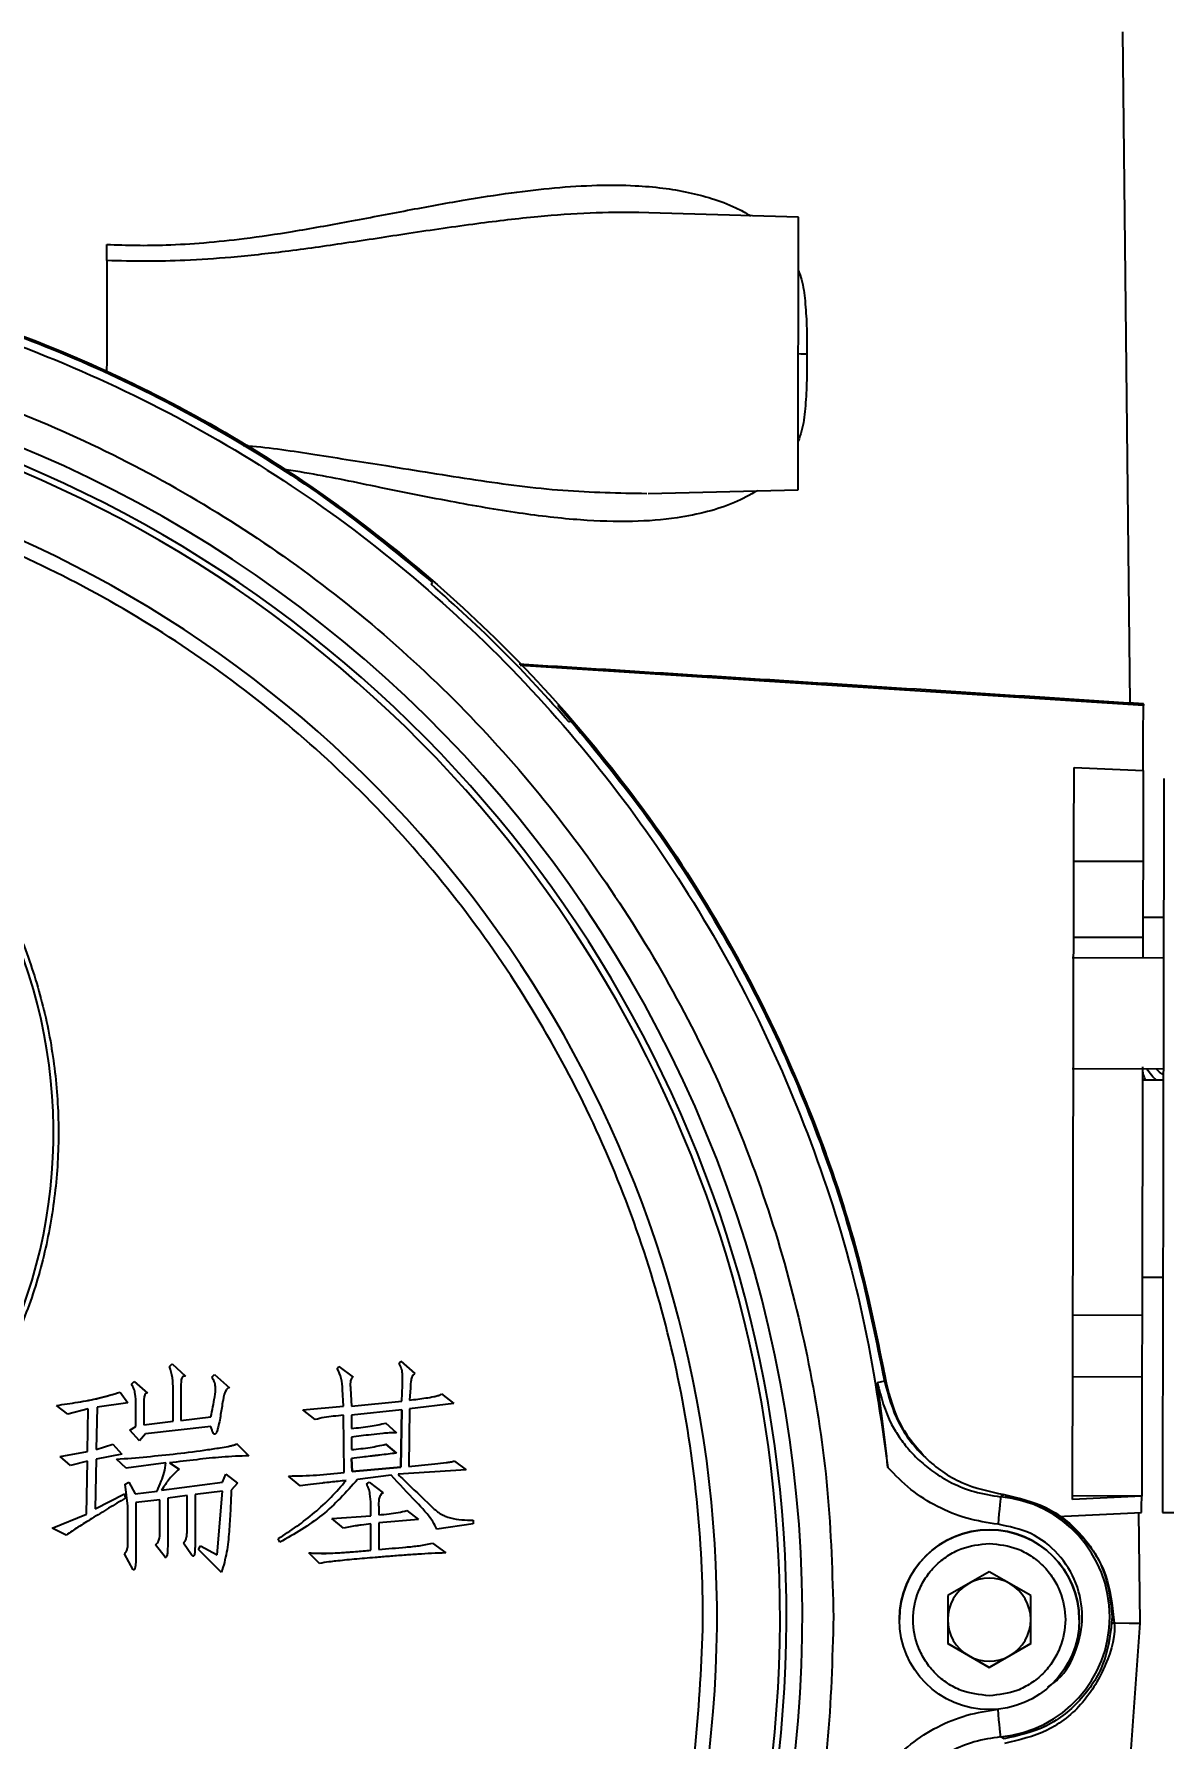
# Model space of a CAD drawing. Header units: millimetres. Extents: x 2251 to 4395, y 932 to 2449.
# Drawn here: x 2912.6 to 2994.2, y 2201.6 to 2324.8 of the extents above; entities that cross this region are included whole.
import ezdxf

# ---------------------------------------------------------------- set-up
doc = ezdxf.new("R2010")
doc.units = ezdxf.units.MM
doc.layers.add('AM_5', color=3, linetype='Continuous', lineweight=25)
doc.styles.add('SLDTEXTSTYLE1', font='txt.shx', dxfattribs={"width": 0.7, "bigfont": 'gbcbig.shx'})
doc.dimstyles.new('SLDDIMSTYLE12$0', dxfattribs={"dimtxt": 12, "dimasz": 10, "dimexe": 0, "dimexo": 0.0625, "dimgap": 0.875, "dimtad": 1, "dimdec": 1, "dimlfac": 1.8, "dimrnd": 1e-09, "dimzin": 12, "dimdsep": 46, "dimtxsty": 'SLDTEXTSTYLE1', "dimcen": 0.09, "dimdle": 8.16, "dimclrd": 3, "dimclre": 3, "dimadec": 0, "dimazin": 3, "dimtfac": 1, "dimtdec": 1, "dimtofl": 0, "dimtmove": 0, "dimatfit": 3, "dimfxl": 0, "dimfrac": 2, "dimtolj": 1, "dimlwd": 5, "dimlwe": 5, "dimarcsym": 0})

# ---------------------------------------------------------------- blocks, each defined once
blk = doc.blocks.new('*D70')
at = {"layer": 'AM_5', "color": 3, "lineweight": 5, "transparency": 16777216}
blk.add_line((2932.89, 2408.77), (3112.72, 2408.77), dxfattribs=at)
at = {"layer": 'AM_5', "color": 3, "linetype": 'Continuous', "lineweight": 5, "transparency": 16777216}
for p, q in [((3112.72, 2398.77), (3112.72, 2120.03)), ((2979.9, 2110.03), (3112.72, 2110.03))]:
    blk.add_line(p, q, dxfattribs=at)
at = {"layer": 'AM_5', "color": 3, "transparency": 16777216}
for points in [[(3111.06, 2398.77), (3114.39, 2398.77), (3112.72, 2408.77)], [(3111.06, 2120.03), (3114.39, 2120.03), (3112.72, 2110.03)]]:
    blk.add_solid(points, dxfattribs=at)
at = {"layer": 'Defpoints', "color": 0, "transparency": 16777216}
for p in [(2932.83, 2408.77), (2979.83, 2110.03), (3112.72, 2110.03)]:
    blk.add_point(p, dxfattribs=at)
at = {"layer": 'AM_5', "color": 0, "transparency": 16777216, "insert": (3105.85, 2259.4), "char_height": 12, "attachment_point": 5, "rotation": 90, "style": 'SLDTEXTSTYLE1'}
blk.add_mtext('\\A1;300', dxfattribs=at)

msp = doc.modelspace()

# ---------------------------------------------------------------- linework, layer by layer
at = {"color": 7, "linetype": 'Continuous', "lineweight": 25}
for p, q in [((2991.791, 2276.485), (2991.259, 2325.004)), ((2967.831, 2311.603), (2956.169, 2311.934)), ((2956.946, 2291.643), (2967.788, 2291.903)), ((2941.257, 2285.091), (2941.368, 2285.202)), ((2992.755, 2276.311), (2947.706, 2279.21)), ((2950.426, 2276.327), (2951.356, 2275.2)), ((2951.363, 2275.207), (2951.252, 2275.096)), ((2987.746, 2271.837), (2992.745, 2271.611)), ((2992.745, 2271.611), (2992.731, 2265.035)), ((2992.731, 2265.035), (2987.731, 2265.046)), ((2994.222, 2260.997), (2992.722, 2261)), ((2992.719, 2259.541), (2987.719, 2259.552)), ((2992.719, 2259.541), (2992.716, 2258.064)), ((2994.216, 2258.061), (2987.616, 2258.075)), ((2987.599, 2250.075), (2994.199, 2250.061)), ((2994.197, 2249.237), (2992.697, 2249.24)), ((2992.667, 2235), (2994.167, 2234.997)), ((2987.661, 2232.265), (2992.661, 2232.254)), ((2938.943, 2228.791), (2939.071, 2228.919)), ((2938.943, 2228.791), (2939.071, 2228.919)), ((2939.071, 2228.919), (2940.092, 2228.026)), ((2939.071, 2228.919), (2939.071, 2228.919)), ((2939.071, 2228.919), (2940.092, 2228.026)), ((2922.349, 2228.536), (2922.54, 2228.728)), ((2922.349, 2228.536), (2922.54, 2228.728)), ((2922.349, 2228.536), (2922.349, 2228.536)), ((2922.54, 2228.728), (2923.498, 2227.834)), ((2922.54, 2228.728), (2922.54, 2228.728)), ((2922.54, 2228.728), (2923.498, 2227.834)), ((2923.498, 2227.834), (2923.498, 2227.834)), ((2925.412, 2227.77), (2925.604, 2227.962)), ((2925.412, 2227.77), (2925.604, 2227.962)), ((2925.412, 2227.77), (2925.412, 2227.77)), ((2925.604, 2227.962), (2926.689, 2227.004)), ((2925.604, 2227.962), (2925.604, 2227.962)), ((2925.604, 2227.962), (2926.689, 2227.004)), ((2934.475, 2228.408), (2934.603, 2228.536)), ((2934.475, 2228.408), (2934.603, 2228.536)), ((2934.475, 2228.408), (2934.475, 2228.408)), ((2934.603, 2228.536), (2935.624, 2227.77)), ((2934.603, 2228.536), (2934.603, 2228.536)), ((2934.603, 2228.536), (2935.624, 2227.77)), ((2935.624, 2227.77), (2935.624, 2227.77)), ((2938.943, 2228.791), (2938.943, 2228.791)), ((2940.092, 2228.026), (2940.092, 2228.026)), ((2992.651, 2227.779), (2987.651, 2227.79)), ((2992.651, 2227.779), (2992.633, 2219.177)), ((2918.775, 2226.685), (2919.349, 2225.919)), ((2918.775, 2226.685), (2918.775, 2226.685)), ((2918.775, 2226.685), (2919.349, 2225.919)), ((2919.604, 2227.26), (2919.796, 2227.451)), ((2919.604, 2227.26), (2919.796, 2227.451)), ((2919.604, 2227.26), (2919.604, 2227.26)), ((2919.796, 2227.451), (2920.753, 2226.621)), ((2919.796, 2227.451), (2919.796, 2227.451)), ((2919.796, 2227.451), (2920.753, 2226.621)), ((2920.753, 2226.621), (2920.753, 2226.621)), ((2922.604, 2224.579), (2922.604, 2226.877)), ((2923.178, 2226.813), (2923.178, 2224.643)), ((2926.689, 2227.004), (2926.689, 2227.004)), ((2934.922, 2225.664), (2934.858, 2226.877)), ((2935.433, 2226.941), (2935.497, 2225.664)), ((2935.433, 2226.941), (2935.433, 2226.941)), ((2935.433, 2226.941), (2935.497, 2225.664)), ((2939.135, 2226.047), (2939.198, 2227.196)), ((2939.135, 2226.047), (2939.198, 2227.196)), ((2939.198, 2227.196), (2939.198, 2227.196)), ((2939.773, 2227.004), (2939.709, 2226.111)), ((2942.007, 2226.558), (2942.9, 2225.855)), ((2942.007, 2226.558), (2942.007, 2226.558)), ((2942.007, 2226.558), (2942.9, 2225.855)), ((2974.034, 2227.481), (2973.517, 2227.362)), ((2974.158, 2227.368), (2974.158, 2227.368)), ((2915.009, 2225.09), (2914.179, 2225.728)), ((2914.179, 2225.728), (2914.179, 2225.728)), ((2916.477, 2225.473), (2915.009, 2225.09)), ((2916.413, 2222.409), (2916.477, 2225.473)), ((2916.413, 2222.409), (2916.477, 2225.473)), ((2917.115, 2225.6), (2917.051, 2222.537)), ((2919.349, 2225.919), (2917.115, 2225.6)), ((2919.349, 2225.919), (2919.349, 2225.919)), ((2919.923, 2224.196), (2919.923, 2225.792)), ((2920.498, 2225.473), (2920.498, 2224.324)), ((2931.986, 2225.409), (2934.922, 2225.664)), ((2932.88, 2224.707), (2931.986, 2225.409)), ((2931.986, 2225.409), (2931.986, 2225.409)), ((2935.497, 2225.664), (2939.135, 2226.047)), ((2935.497, 2225.664), (2939.135, 2226.047)), ((2935.497, 2225.664), (2935.497, 2225.664)), ((2939.135, 2225.409), (2935.497, 2225.026)), ((2939.071, 2221.26), (2939.135, 2225.409)), ((2939.135, 2225.409), (2939.071, 2221.26)), ((2939.135, 2226.047), (2939.135, 2226.047)), ((2939.709, 2225.473), (2939.645, 2221.324)), ((2942.9, 2225.855), (2939.709, 2225.473)), ((2942.9, 2225.855), (2942.9, 2225.855)), ((2919.477, 2223.941), (2919.923, 2224.196)), ((2919.477, 2223.941), (2919.923, 2224.196)), ((2920.179, 2223.175), (2919.477, 2223.941)), ((2919.477, 2223.941), (2919.477, 2223.941)), ((2919.923, 2224.196), (2919.923, 2224.196)), ((2920.498, 2224.324), (2922.604, 2224.579)), ((2920.498, 2224.324), (2922.604, 2224.579)), ((2920.498, 2224.324), (2920.498, 2224.324)), ((2925.348, 2224.196), (2920.625, 2223.685)), ((2922.604, 2224.579), (2922.604, 2224.579)), ((2923.178, 2224.643), (2925.348, 2224.898)), ((2923.178, 2224.643), (2925.348, 2224.898)), ((2923.178, 2224.643), (2923.178, 2224.643)), ((2925.348, 2224.898), (2925.348, 2224.898)), ((2934.986, 2220.877), (2934.922, 2225.026)), ((2935.497, 2225.026), (2935.497, 2224.068)), ((2937.986, 2224.451), (2938.752, 2223.749)), ((2937.986, 2224.451), (2937.986, 2224.451)), ((2938.752, 2223.749), (2937.986, 2224.451)), ((2917.051, 2222.537), (2918.264, 2222.92)), ((2918.264, 2222.92), (2918.902, 2222.217)), ((2918.264, 2222.92), (2918.264, 2222.92)), ((2918.264, 2222.92), (2918.902, 2222.217)), ((2920.625, 2223.685), (2920.179, 2223.175)), ((2927.199, 2222.983), (2928.093, 2222.09)), ((2927.199, 2222.983), (2927.199, 2222.983)), ((2927.199, 2222.983), (2928.093, 2222.09)), ((2935.497, 2223.43), (2935.497, 2222.537)), ((2937.986, 2222.92), (2938.752, 2222.281)), ((2937.986, 2222.92), (2937.986, 2222.92)), ((2938.752, 2222.281), (2937.986, 2222.92)), ((2938.752, 2223.749), (2938.752, 2223.749)), ((2914.434, 2222.026), (2916.413, 2222.409)), ((2915.2, 2221.388), (2914.434, 2222.026)), ((2914.434, 2222.026), (2914.434, 2222.026)), ((2916.413, 2221.707), (2915.2, 2221.388)), ((2916.349, 2217.877), (2916.413, 2221.707)), ((2916.349, 2217.877), (2916.413, 2221.707)), ((2916.413, 2222.409), (2916.413, 2222.409)), ((2917.051, 2221.835), (2916.987, 2218.26)), ((2918.902, 2222.217), (2917.051, 2221.835)), ((2919.221, 2221.196), (2918.519, 2221.835)), ((2918.519, 2221.835), (2918.519, 2221.835)), ((2918.902, 2222.217), (2918.902, 2222.217)), ((2922.093, 2221.579), (2919.221, 2221.196)), ((2922.349, 2221.579), (2923.051, 2221.132)), ((2922.349, 2221.579), (2923.051, 2221.132)), ((2928.093, 2222.09), (2928.093, 2222.09)), ((2935.497, 2221.898), (2935.56, 2220.941)), ((2935.56, 2220.941), (2935.497, 2221.898)), ((2938.752, 2222.281), (2938.752, 2222.281)), ((2942.964, 2221.707), (2943.794, 2221.069)), ((2942.964, 2221.707), (2942.964, 2221.707)), ((2942.964, 2221.707), (2943.794, 2221.069)), ((2923.051, 2221.132), (2923.051, 2221.132)), ((2926.178, 2220.175), (2926.433, 2220.75)), ((2926.178, 2220.175), (2926.433, 2220.75)), ((2926.433, 2220.75), (2927.263, 2220.111)), ((2926.433, 2220.75), (2926.433, 2220.75)), ((2926.433, 2220.75), (2927.263, 2220.111)), ((2931.795, 2219.92), (2930.965, 2220.622)), ((2930.965, 2220.622), (2930.965, 2220.622)), ((2935.56, 2220.941), (2939.071, 2221.26)), ((2939.071, 2221.26), (2935.56, 2220.941)), ((2935.56, 2220.941), (2935.56, 2220.941)), ((2938.369, 2220.686), (2935.943, 2220.367)), ((2943.794, 2221.069), (2938.879, 2220.75)), ((2939.071, 2221.26), (2939.071, 2221.26)), ((2943.794, 2221.069), (2943.794, 2221.069)), ((2916.987, 2218.26), (2919.094, 2219.345)), ((2916.987, 2218.26), (2919.094, 2219.345)), ((2919.094, 2219.345), (2919.157, 2219.026)), ((2919.094, 2219.345), (2919.094, 2219.345)), ((2919.094, 2219.345), (2919.157, 2219.026)), ((2919.157, 2220.047), (2919.413, 2220.175)), ((2919.157, 2220.047), (2919.413, 2220.175)), ((2919.349, 2218.452), (2919.157, 2220.047)), ((2919.157, 2220.047), (2919.157, 2220.047)), ((2919.157, 2219.026), (2919.157, 2219.026)), ((2919.413, 2220.175), (2919.86, 2219.345)), ((2919.413, 2220.175), (2919.413, 2220.175)), ((2919.413, 2220.175), (2919.86, 2219.345)), ((2919.86, 2219.345), (2921.455, 2219.537)), ((2919.86, 2219.345), (2921.455, 2219.537)), ((2919.86, 2219.345), (2919.86, 2219.345)), ((2921.455, 2219.537), (2921.455, 2219.537)), ((2921.774, 2219.601), (2926.178, 2220.175)), ((2921.774, 2219.601), (2926.178, 2220.175)), ((2923.625, 2219.218), (2922.221, 2219.026)), ((2922.221, 2219.026), (2922.221, 2215.644)), ((2923.625, 2216.665), (2923.625, 2219.218)), ((2926.178, 2219.537), (2924.2, 2219.282)), ((2924.2, 2219.282), (2924.2, 2215.644)), ((2925.795, 2214.941), (2926.178, 2219.537)), ((2926.178, 2220.175), (2926.178, 2220.175)), ((2927.263, 2220.111), (2926.816, 2219.601)), ((2927.263, 2220.111), (2927.263, 2220.111)), ((2936.582, 2220.047), (2936.773, 2220.175)), ((2936.582, 2220.047), (2936.773, 2220.175)), ((2936.582, 2220.047), (2936.582, 2220.047)), ((2936.773, 2220.175), (2937.794, 2219.409)), ((2936.773, 2220.175), (2936.773, 2220.175)), ((2936.773, 2220.175), (2937.794, 2219.409)), ((2937.794, 2219.409), (2937.794, 2219.409)), ((2982.685, 2219.279), (2982.435, 2219.129)), ((2992.633, 2219.177), (2987.633, 2219.188)), ((2992.633, 2219.177), (2987.633, 2218.936)), ((2994.133, 2219.159), (2994.131, 2217.997)), ((2913.86, 2216.856), (2916.349, 2217.877)), ((2916.349, 2217.877), (2916.349, 2217.877)), ((2919.349, 2215.899), (2919.349, 2218.452)), ((2921.647, 2218.899), (2919.923, 2218.707)), ((2919.923, 2218.707), (2919.923, 2214.941)), ((2921.647, 2216.729), (2921.647, 2218.899)), ((2934.092, 2217.558), (2936.901, 2217.75)), ((2936.901, 2217.75), (2936.901, 2218.579)), ((2936.901, 2217.75), (2936.901, 2217.75)), ((2937.475, 2218.388), (2937.475, 2217.814)), ((2937.475, 2218.388), (2937.475, 2218.388)), ((2939.518, 2218.133), (2940.347, 2217.494)), ((2939.518, 2218.133), (2939.518, 2218.133)), ((2939.518, 2218.133), (2940.347, 2217.494)), ((2986.55, 2217.695), (2992.631, 2218)), ((2992.519, 2210.001), (2992.431, 2217.99)), ((2994.131, 2217.997), (2995.553, 2217.994)), ((2914.881, 2216.346), (2913.86, 2216.856)), ((2913.86, 2216.856), (2913.86, 2216.856)), ((2934.922, 2216.856), (2934.092, 2217.558)), ((2934.092, 2217.558), (2934.092, 2217.558)), ((2936.901, 2215.261), (2936.901, 2217.175)), ((2940.347, 2217.494), (2937.475, 2217.239)), ((2937.475, 2217.239), (2937.475, 2215.324)), ((2940.347, 2217.494), (2940.347, 2217.494)), ((2944.304, 2217.175), (2941.688, 2216.792)), ((2944.304, 2217.431), (2944.304, 2217.175)), ((2944.304, 2217.431), (2944.304, 2217.431)), ((2919.349, 2215.899), (2919.349, 2215.899)), ((2922.03, 2214.75), (2921.327, 2215.644)), ((2921.327, 2215.644), (2921.327, 2215.644)), ((2923.944, 2214.941), (2923.37, 2215.771)), ((2923.37, 2215.771), (2923.37, 2215.771)), ((2924.455, 2215.324), (2924.583, 2215.58)), ((2924.455, 2215.324), (2924.583, 2215.58)), ((2926.114, 2213.665), (2924.455, 2215.324)), ((2924.455, 2215.324), (2924.455, 2215.324)), ((2924.583, 2215.58), (2925.795, 2214.941)), ((2924.583, 2215.58), (2924.583, 2215.58)), ((2924.583, 2215.58), (2925.795, 2214.941)), ((2930.327, 2215.835), (2930.199, 2216.09)), ((2930.199, 2216.09), (2930.199, 2216.09)), ((2936.901, 2215.261), (2936.901, 2215.261)), ((2941.369, 2215.771), (2942.326, 2215.069)), ((2941.369, 2215.771), (2941.369, 2215.771)), ((2941.369, 2215.771), (2942.326, 2215.069)), ((2919.732, 2213.856), (2919.094, 2215.005)), ((2919.094, 2215.005), (2919.094, 2215.005)), ((2925.795, 2214.941), (2925.795, 2214.941)), ((2933.199, 2214.303), (2932.433, 2215.069)), ((2932.433, 2215.069), (2932.433, 2215.069)), ((2942.326, 2215.069), (2942.326, 2215.069)), ((2981.614, 2213.712), (2978.614, 2211.98)), ((2984.614, 2211.98), (2981.614, 2213.712)), ((2978.614, 2211.98), (2978.614, 2208.516)), ((2984.614, 2208.516), (2984.614, 2211.98)), ((2975.114, 2210.255), (2975.114, 2210.255)), ((2988.114, 2210.241), (2988.114, 2210.241)), ((2988.59, 2155.486), (2992.519, 2210.001)), ((2990.614, 2210.219), (2990.614, 2210.219)), ((2978.614, 2208.516), (2981.614, 2206.783)), ((2980.114, 2207.65), (2978.614, 2208.516)), ((2981.614, 2206.783), (2984.614, 2208.516)), ((2984.614, 2208.516), (2983.114, 2207.65)), ((2981.614, 2206.783), (2980.114, 2207.65)), ((2983.114, 2207.65), (2981.614, 2206.783)), ((2981.614, 2206.783), (2981.614, 2206.783)), ((2982.685, 2201.627), (2982.435, 2201.776))]:
    msp.add_line(p, q, dxfattribs=at)
at = {"color": 7, "linetype": 'Continuous', "lineweight": 25, "flags": 128}
for points in [[(2994.244, 2271.024), (2994.239, 2268.81), (2994.234, 2266.352), (2994.228, 2263.679), (2994.222, 2260.822), (2994.216, 2257.815), (2994.209, 2254.692), (2994.202, 2251.491), (2994.195, 2248.249), (2994.188, 2245.004), (2994.181, 2241.795), (2994.175, 2238.657), (2994.168, 2235.63), (2994.162, 2232.747), (2994.156, 2230.043), (2994.151, 2227.55), (2994.146, 2225.296), (2994.142, 2223.309), (2994.138, 2221.611), (2994.135, 2220.222), (2994.133, 2219.159)], [(2993.707, 2249.238), (2993.43, 2249.469), (2992.98, 2250.063)], [(2982.435, 2219.129), (2982.431, 2219.085), (2982.419, 2218.968), (2982.402, 2218.782), (2982.378, 2218.534), (2982.35, 2218.234), (2982.318, 2217.893), (2982.283, 2217.523), (2982.246, 2217.139)], [(2990.539, 2210.005), (2990.749, 2210.005), (2991.731, 2210.002), (2992.322, 2210.001), (2992.519, 2210.001)], [(2982.435, 2201.776), (2982.431, 2201.82), (2982.419, 2201.938), (2982.402, 2202.124), (2982.378, 2202.372), (2982.35, 2202.672), (2982.318, 2203.013), (2982.283, 2203.383), (2982.246, 2203.767)]]:
    msp.add_lwpolyline(points, dxfattribs=at)
at = {"color": 7, "linetype": 'Continuous', "lineweight": 25}
msp.add_circle((2981.614, 2210.248), 6.5, dxfattribs=at)
for centre, radius, start, end in [((2876.614, 2210.452), 91.48, 295.79271, 180), ((2968.506, 2313.236), 11.51, 266.68387, 269.63147), ((2876.614, 2210.452), 90.341, 353.64897, 186.35103), ((2876.614, 2210.452), 89.875, 353.64897, 186.35103), ((2876.614, 2210.452), 85.319, 353.33017, 186.66983), ((2876.614, 2245.452), 37.354, 334.65071, 85.34929), ((2981.614, 2210.453), 8.715, 275.40246, 84.59754), ((2981.614, 2210.248), 6.5, 359.93876, 179.93876), ((2981.614, 2210.248), 3, 120, 180), ((2981.614, 2210.248), 3, 60, 120), ((2981.614, 2210.248), 3, 0, 60), ((2981.614, 2210.248), 3, 180, 240), ((2981.614, 2210.248), 3, 300, 0), ((2981.614, 2210.248), 3, 240, 300)]:
    msp.add_arc(centre, radius, start, end, dxfattribs=at)
for points, knots in [([(2917.826, 2309.629), (2918.538, 2309.603), (2919.965, 2309.551), (2922.308, 2309.588), (2924.909, 2309.744), (2927.96, 2310.068), (2931.444, 2310.587), (2935.389, 2311.299), (2939.506, 2312.095), (2943.439, 2312.818), (2946.975, 2313.372), (2950.2, 2313.749), (2953.183, 2313.937), (2955.791, 2313.92), (2957.987, 2313.733), (2959.833, 2313.431), (2961.598, 2312.965), (2963.115, 2312.422), (2964.009, 2311.905), (2964.36, 2311.702)], [0, 0, 0, 0, 0.0418951, 0.0839955, 0.1379234, 0.1955958, 0.2656367, 0.3477316, 0.4366435, 0.52124, 0.5959668, 0.6633337, 0.7313197, 0.7939321, 0.8403474, 0.8842391, 0.9258123, 0.9708656, 1, 1, 1, 1]), ([(2956.278, 2311.93), (2955.11, 2311.936), (2952.713, 2311.946), (2948.804, 2311.643), (2944.439, 2311.131), (2939.786, 2310.444), (2935.161, 2309.728), (2930.865, 2309.119), (2927, 2308.692), (2923.634, 2308.465), (2920.643, 2308.386), (2918.762, 2308.441), (2917.824, 2308.469)], [0, 0, 0, 0, 0.0969739, 0.1990187, 0.3166093, 0.4457287, 0.5654054, 0.6760848, 0.7756823, 0.858994, 0.9297025, 1, 1, 1, 1]), ([(2917.824, 2308.469), (2917.824, 2308.646), (2917.825, 2309.002), (2917.826, 2309.419), (2917.826, 2309.629)], [0, 0, 0, 0, 0.4971187, 1, 1, 1, 1]), ([(2893.946, 2307.924), (2896.612, 2307.384), (2902.058, 2306.281), (2910.183, 2303.713), (2918.394, 2300.363), (2926.561, 2296.085), (2934.336, 2291.125), (2939.053, 2287.202), (2941.318, 2285.318)], [0, 0, 0, 0, 0.1535242, 0.3136607, 0.480409, 0.6537687, 0.8337391, 1, 1, 1, 1]), ([(2917.824, 2308.469), (2917.822, 2307.478), (2917.817, 2305.498), (2917.811, 2302.569), (2917.808, 2300.871), (2917.806, 2300.306)], [0, 0, 0, 0, 0.4003335, 0.8006671, 1, 1, 1, 1]), ([(2967.822, 2307.728), (2967.9, 2307.518), (2968.154, 2306.835), (2968.315, 2305.482), (2968.435, 2303.691), (2968.433, 2302.413), (2968.432, 2301.726)], [0, 0, 0, 0, 0.1149044, 0.3730702, 0.6626095, 1, 1, 1, 1]), ([(2968.432, 2301.726), (2968.432, 2301.01), (2968.432, 2299.681), (2968.323, 2297.819), (2968.16, 2296.383), (2967.887, 2295.65), (2967.796, 2295.404)], [0, 0, 0, 0, 0.3327022, 0.6174452, 0.8718539, 1, 1, 1, 1]), ([(2927.672, 2295.107), (2927.793, 2295.098), (2929.545, 2294.966), (2932.997, 2294.433), (2938.491, 2293.572), (2944.475, 2292.595), (2950.795, 2291.747), (2954.845, 2291.676), (2956.855, 2291.64)], [0, 0, 0, 0, 0.0118812, 0.1717149, 0.3437603, 0.5639817, 0.7835609, 1, 1, 1, 1]), ([(2964.858, 2291.833), (2964.312, 2291.533), (2963.164, 2290.902), (2961.209, 2290.274), (2958.76, 2289.778), (2955.706, 2289.551), (2951.9, 2289.678), (2947.523, 2290.187), (2942.477, 2291.074), (2937.184, 2292.137), (2933.094, 2293.002), (2930.91, 2293.321), (2930.47, 2293.385)], [0, 0, 0, 0, 0.05917422, 0.12456737, 0.1945037, 0.29319372, 0.40381634, 0.5308787, 0.66921315, 0.82787427, 0.96536839, 1, 1, 1, 1]), ([(2992.756, 2276.423), (2985.144, 2276.915), (2970.1, 2277.886), (2955.053, 2278.83), (2947.619, 2279.296)], [0, 0, 0, 0, 0.5059249, 1, 1, 1, 1]), ([(2992.755, 2276.414), (2992.755, 2276.416), (2992.755, 2276.421), (2992.755, 2276.352), (2992.755, 2276.311)], [0, 0, 0, 0, 0.4124146, 1, 1, 1, 1]), ([(2951.667, 2274.823), (2953.228, 2273.001), (2957.168, 2268.401), (2961.959, 2260.897), (2966.331, 2252.617), (2969.659, 2244.618), (2972.39, 2236.181), (2973.565, 2230.327), (2974.158, 2227.368)], [0, 0, 0, 0, 0.1352933, 0.3415257, 0.5005703, 0.6633309, 0.8298076, 1, 1, 1, 1]), ([(2992.699, 2249.912), (2992.698, 2249.483), (2992.694, 2247.749), (2992.687, 2244.636), (2992.679, 2240.818), (2992.672, 2237.359), (2992.666, 2234.369), (2992.663, 2232.959), (2992.661, 2232.254)], [0, 0, 0, 0, 0.061728, 0.2493824, 0.4370368, 0.6246912, 0.8123456, 1, 1, 1, 1]), ([(2992.939, 2249.24), (2992.873, 2249.366), (2992.715, 2249.672), (2992.723, 2250.008), (2992.727, 2250.205)], [0, 0, 0, 0, 0.41316202, 1, 1, 1, 1]), ([(2994.198, 2249.648), (2994.165, 2249.664), (2994.011, 2249.738), (2993.834, 2249.88), (2993.718, 2250.023), (2993.687, 2250.062)], [0, 0, 0, 0, 0.1638544, 0.7694326, 1, 1, 1, 1]), ([(2922.604, 2226.877), (2922.605, 2227.161), (2922.608, 2227.727), (2922.435, 2228.267), (2922.349, 2228.536)], [0, 0, 0, 0, 0.50135613, 1, 1, 1, 1]), ([(2923.498, 2227.834), (2923.473, 2227.84), (2923.436, 2227.85), (2923.385, 2227.843), (2923.339, 2227.824), (2923.29, 2227.782), (2923.213, 2227.649), (2923.159, 2227.316), (2923.171, 2227.014), (2923.178, 2226.813)], [0, 0, 0, 0, 0.0628935, 0.0931861, 0.1255191, 0.1834586, 0.2508615, 0.5002621, 1, 1, 1, 1]), ([(2925.348, 2224.898), (2925.445, 2225.38), (2925.589, 2226.101), (2925.709, 2226.963), (2925.606, 2227.454), (2925.477, 2227.665), (2925.412, 2227.77)], [0, 0, 0, 0, 0.50040255, 0.75006068, 0.87501107, 1, 1, 1, 1]), ([(2934.858, 2226.877), (2934.842, 2227.145), (2934.81, 2227.679), (2934.587, 2228.166), (2934.475, 2228.408)], [0, 0, 0, 0, 0.5014294, 1, 1, 1, 1]), ([(2935.624, 2227.77), (2935.606, 2227.764), (2935.57, 2227.752), (2935.513, 2227.701), (2935.453, 2227.58), (2935.41, 2227.317), (2935.424, 2227.091), (2935.433, 2226.941)], [0, 0, 0, 0, 0.0627384, 0.1251056, 0.2501602, 0.4999525, 1, 1, 1, 1]), ([(2939.198, 2227.196), (2939.205, 2227.469), (2939.216, 2227.882), (2939.131, 2228.429), (2939.005, 2228.673), (2938.943, 2228.791)], [0, 0, 0, 0, 0.5004867, 0.7563958, 1, 1, 1, 1]), ([(2940.092, 2228.026), (2940.051, 2228.002), (2939.969, 2227.954), (2939.874, 2227.788), (2939.783, 2227.473), (2939.777, 2227.192), (2939.773, 2227.004)], [0, 0, 0, 0, 0.1246065, 0.249783, 0.4997551, 1, 1, 1, 1]), ([(2914.179, 2225.728), (2914.698, 2225.803), (2915.727, 2225.951), (2917.271, 2226.229), (2918.269, 2226.532), (2918.775, 2226.685)], [0, 0, 0, 0, 0.3347977, 0.6633059, 1, 1, 1, 1]), ([(2914.179, 2225.728), (2914.698, 2225.803), (2915.743, 2225.954), (2917.288, 2226.231), (2918.286, 2226.536), (2918.775, 2226.685)], [0, 0, 0, 0, 0.3346571, 0.6740832, 1, 1, 1, 1]), ([(2919.923, 2225.792), (2919.915, 2226.046), (2919.903, 2226.427), (2919.802, 2226.932), (2919.67, 2227.15), (2919.604, 2227.26)], [0, 0, 0, 0, 0.5005014, 0.7507427, 1, 1, 1, 1]), ([(2920.753, 2226.621), (2920.738, 2226.622), (2920.711, 2226.623), (2920.672, 2226.616), (2920.639, 2226.596), (2920.583, 2226.539), (2920.523, 2226.371), (2920.478, 2226.003), (2920.49, 2225.685), (2920.498, 2225.473)], [0, 0, 0, 0, 0.03671035, 0.06255873, 0.09206873, 0.1257937, 0.25044774, 0.50015165, 1, 1, 1, 1]), ([(2926.689, 2227.004), (2926.666, 2227.005), (2926.633, 2227.007), (2926.59, 2226.993), (2926.532, 2226.96), (2926.325, 2226.702), (2926.267, 2226.359), (2926.157, 2225.747), (2926.045, 2225.044), (2925.916, 2224.271), (2925.768, 2223.824), (2925.71, 2223.714), (2925.681, 2223.68), (2925.654, 2223.661), (2925.629, 2223.652), (2925.607, 2223.651), (2925.587, 2223.656), (2925.563, 2223.673), (2925.489, 2223.757), (2925.418, 2223.94), (2925.372, 2224.11), (2925.348, 2224.196)], [0, 0, 0, 0, 0.0157069, 0.0230837, 0.0312977, 0.0625941, 0.2492457, 0.2645916, 0.4993189, 0.7493468, 0.8133445, 0.8286238, 0.8367404, 0.8440727, 0.8515363, 0.8553171, 0.8590269, 0.8660949, 0.8751688, 0.9374395, 1, 1, 1, 1]), ([(2939.709, 2226.111), (2940.099, 2226.159), (2940.683, 2226.231), (2941.361, 2226.341), (2941.679, 2226.417), (2941.82, 2226.46), (2941.891, 2226.481), (2941.951, 2226.509), (2941.988, 2226.541), (2942.007, 2226.558)], [0, 0, 0, 0, 0.49995995, 0.74998201, 0.87472536, 0.91640606, 0.93767838, 0.96871216, 1, 1, 1, 1]), ([(2974.288, 2221.242), (2974.168, 2222.31), (2973.927, 2224.457), (2973.654, 2226.39), (2973.517, 2227.362)], [0, 0, 0, 0, 0.4975573, 1, 1, 1, 1]), ([(2973.517, 2227.362), (2973.792, 2226.328), (2974.162, 2224.935), (2975.117, 2223.4), (2975.796, 2222.52), (2976.611, 2221.681), (2977.629, 2220.855), (2978.941, 2220.073), (2980.57, 2219.411), (2981.794, 2219.226), (2982.435, 2219.129)], [0, 0, 0, 0, 0.2442896, 0.3290361, 0.4144899, 0.500125, 0.5979924, 0.7157703, 0.8510724, 1, 1, 1, 1]), ([(2974.034, 2227.481), (2974.315, 2226.449), (2974.877, 2224.387), (2976.895, 2221.843), (2979.544, 2219.961), (2981.637, 2219.506), (2982.685, 2219.279)], [0, 0, 0, 0, 0.2500466, 0.4994486, 0.7493959, 1, 1, 1, 1]), ([(2974.158, 2227.368), (2974.426, 2226.329), (2974.954, 2224.283), (2976.355, 2222.702), (2977.044, 2221.923)], [0, 0, 0, 0, 0.507606, 1, 1, 1, 1]), ([(2934.922, 2225.026), (2934.679, 2224.998), (2934.214, 2224.944), (2933.528, 2224.866), (2933.095, 2224.76), (2932.88, 2224.707)], [0, 0, 0, 0, 0.3550758, 0.6787643, 1, 1, 1, 1]), ([(2935.497, 2224.068), (2935.952, 2224.112), (2936.79, 2224.193), (2937.611, 2224.37), (2937.986, 2224.451)], [0, 0, 0, 0, 0.5444227, 1, 1, 1, 1]), ([(2918.519, 2221.835), (2919.98, 2221.956), (2922.188, 2222.14), (2924.728, 2222.47), (2926.006, 2222.661), (2926.628, 2222.771), (2926.943, 2222.848), (2927.091, 2222.891), (2927.154, 2222.923), (2927.185, 2222.94), (2927.195, 2222.948), (2927.2, 2222.957), (2927.202, 2222.968), (2927.2, 2222.977), (2927.199, 2222.983)], [0, 0, 0, 0, 0.4998656, 0.7551837, 0.8732692, 0.9406533, 0.9702997, 0.9841887, 0.992842, 0.9943099, 0.9962149, 0.9970595, 0.9977627, 1, 1, 1, 1]), ([(2938.752, 2223.749), (2938.581, 2223.749), (2938.253, 2223.749), (2937.645, 2223.69), (2936.967, 2223.615), (2936.209, 2223.524), (2935.733, 2223.461), (2935.497, 2223.43)], [0, 0, 0, 0, 0.15654374, 0.3002265, 0.55985572, 0.78134838, 1, 1, 1, 1]), ([(2935.497, 2222.537), (2935.952, 2222.58), (2936.79, 2222.661), (2937.611, 2222.839), (2937.986, 2222.92)], [0, 0, 0, 0, 0.5444227, 1, 1, 1, 1]), ([(2921.455, 2219.537), (2921.554, 2219.774), (2921.738, 2220.216), (2921.992, 2220.889), (2922.059, 2221.344), (2922.093, 2221.579)], [0, 0, 0, 0, 0.3593322, 0.6691852, 1, 1, 1, 1]), ([(2921.455, 2219.537), (2921.554, 2219.774), (2921.738, 2220.216), (2921.992, 2220.889), (2922.059, 2221.344), (2922.093, 2221.579)], [0, 0, 0, 0, 0.3592859, 0.6694965, 1, 1, 1, 1]), ([(2928.093, 2222.09), (2927.438, 2222.065), (2926.175, 2222.017), (2924.263, 2221.802), (2923.004, 2221.656), (2922.349, 2221.579)], [0, 0, 0, 0, 0.3409036, 0.6569898, 1, 1, 1, 1]), ([(2938.752, 2222.281), (2938.354, 2222.233), (2937.853, 2222.172), (2937.323, 2222.108), (2937.183, 2222.091), (2937.142, 2222.086), (2937.036, 2222.074), (2936.76, 2222.043), (2936.218, 2221.981), (2935.768, 2221.929), (2935.497, 2221.898)], [0, 0, 0, 0, 0.36644555, 0.46233408, 0.4884448, 0.49604177, 0.49999981, 0.58584167, 0.75000003, 1, 1, 1, 1]), ([(2939.645, 2221.324), (2939.956, 2221.352), (2940.586, 2221.408), (2941.49, 2221.493), (2942.183, 2221.575), (2942.66, 2221.639), (2942.863, 2221.684), (2942.964, 2221.707)], [0, 0, 0, 0, 0.2800254, 0.5679935, 0.8139788, 0.90683, 1, 1, 1, 1]), ([(2923.051, 2221.132), (2922.806, 2220.905), (2922.315, 2220.449), (2921.955, 2219.884), (2921.774, 2219.601)], [0, 0, 0, 0, 0.4987936, 1, 1, 1, 1]), ([(2930.199, 2216.09), (2930.655, 2216.383), (2931.568, 2216.969), (2932.847, 2217.975), (2934.052, 2219.07), (2934.76, 2219.892), (2935.114, 2220.303)], [0, 0, 0, 0, 0.2500184, 0.50003, 0.7500152, 1, 1, 1, 1]), ([(2930.199, 2216.09), (2930.655, 2216.383), (2931.568, 2216.969), (2932.847, 2217.975), (2934.052, 2219.07), (2934.76, 2219.892), (2935.114, 2220.303)], [0, 0, 0, 0, 0.2500184, 0.50003, 0.7500152, 1, 1, 1, 1]), ([(2935.943, 2220.367), (2935.127, 2219.464), (2933.493, 2217.659), (2931.382, 2216.443), (2930.327, 2215.835)], [0, 0, 0, 0, 0.49972606, 1, 1, 1, 1]), ([(2930.965, 2220.622), (2931.637, 2220.639), (2932.98, 2220.673), (2934.317, 2220.809), (2934.986, 2220.877)], [0, 0, 0, 0, 0.4998338, 1, 1, 1, 1]), ([(2930.965, 2220.622), (2931.637, 2220.639), (2932.98, 2220.673), (2934.317, 2220.809), (2934.986, 2220.877)], [0, 0, 0, 0, 0.4998338, 1, 1, 1, 1]), ([(2935.114, 2220.303), (2934.923, 2220.282), (2934.369, 2220.224), (2933.798, 2220.16), (2933.128, 2220.087), (2932.575, 2220.026), (2932.04, 2219.953), (2931.795, 2219.92)], [0, 0, 0, 0, 0.1726098, 0.5000206, 0.5157116, 0.7774565, 1, 1, 1, 1]), ([(2941.688, 2216.792), (2941.59, 2216.974), (2941.196, 2217.706), (2939.988, 2218.943), (2938.967, 2220.042), (2938.369, 2220.686)], [0, 0, 0, 0, 0.1204989, 0.4845828, 1, 1, 1, 1]), ([(2938.879, 2220.75), (2939.016, 2220.618), (2939.81, 2219.851), (2940.792, 2218.89), (2941.871, 2217.882), (2942.916, 2217.462), (2943.748, 2217.443), (2944.304, 2217.431)], [0, 0, 0, 0, 0.0858222, 0.500579, 0.6255537, 0.7499526, 1, 1, 1, 1]), ([(2938.879, 2220.75), (2939.016, 2220.618), (2939.81, 2219.851), (2940.792, 2218.89), (2941.871, 2217.882), (2942.916, 2217.462), (2943.748, 2217.443), (2944.304, 2217.431)], [0, 0, 0, 0, 0.0858134, 0.500579, 0.6255537, 0.7499526, 1, 1, 1, 1]), ([(2982.246, 2217.139), (2981.487, 2217.253), (2979.972, 2217.482), (2977.843, 2218.369), (2975.886, 2219.588), (2974.822, 2220.69), (2974.288, 2221.242)], [0, 0, 0, 0, 0.2507669, 0.5000113, 0.749245, 1, 1, 1, 1]), ([(2919.157, 2219.026), (2918.755, 2218.784), (2917.946, 2218.296), (2916.805, 2217.594), (2915.77, 2216.963), (2915.163, 2216.541), (2914.881, 2216.346)], [0, 0, 0, 0, 0.2795319, 0.5609173, 0.7961864, 1, 1, 1, 1]), ([(2926.816, 2219.601), (2926.797, 2219.101), (2926.758, 2218.102), (2926.66, 2216.607), (2926.529, 2215.108), (2926.253, 2214.146), (2926.114, 2213.665)], [0, 0, 0, 0, 0.2500778, 0.5001569, 0.7501575, 1, 1, 1, 1]), ([(2936.901, 2218.579), (2936.892, 2218.833), (2936.879, 2219.214), (2936.768, 2219.714), (2936.644, 2219.936), (2936.582, 2220.047)], [0, 0, 0, 0, 0.5002034, 0.7503812, 1, 1, 1, 1]), ([(2937.794, 2219.409), (2937.753, 2219.385), (2937.671, 2219.336), (2937.561, 2219.179), (2937.452, 2218.863), (2937.466, 2218.578), (2937.475, 2218.388)], [0, 0, 0, 0, 0.1249641, 0.2504056, 0.5000303, 1, 1, 1, 1]), ([(2982.75, 2219.157), (2983.835, 2218.899), (2985.965, 2218.392), (2988.501, 2216.28), (2990.268, 2213.49), (2990.496, 2211.323), (2990.614, 2210.209)], [0, 0, 0, 0, 0.2552275, 0.5011918, 0.7437843, 1, 1, 1, 1]), ([(2937.475, 2217.814), (2937.723, 2217.842), (2938.192, 2217.894), (2938.88, 2217.967), (2939.306, 2218.078), (2939.518, 2218.133)], [0, 0, 0, 0, 0.3619719, 0.6841185, 1, 1, 1, 1]), ([(2921.327, 2215.644), (2921.367, 2215.674), (2921.445, 2215.734), (2921.556, 2215.901), (2921.667, 2216.232), (2921.655, 2216.53), (2921.647, 2216.729)], [0, 0, 0, 0, 0.1251016, 0.2504868, 0.5002749, 1, 1, 1, 1]), ([(2923.37, 2215.771), (2923.419, 2215.834), (2923.518, 2215.959), (2923.607, 2216.269), (2923.618, 2216.507), (2923.625, 2216.665)], [0, 0, 0, 0, 0.2496128, 0.5003947, 1, 1, 1, 1]), ([(2936.901, 2217.175), (2936.673, 2217.143), (2936.377, 2217.101), (2936.047, 2217.054), (2935.613, 2216.991), (2935.25, 2216.92), (2934.922, 2216.856)], [0, 0, 0, 0, 0.3449558, 0.4462952, 0.5002092, 1, 1, 1, 1]), ([(2985.84, 2205.373), (2986.097, 2205.549), (2987.033, 2206.196), (2987.998, 2208.003), (2988.49, 2210.444), (2988.02, 2212.937), (2986.695, 2215.065), (2984.689, 2216.639), (2983.061, 2216.972), (2982.246, 2217.139)], [0, 0, 0, 0, 0.0591141, 0.2159284, 0.3727427, 0.5295571, 0.6863714, 0.8431857, 1, 1, 1, 1]), ([(2919.094, 2215.005), (2919.147, 2215.065), (2919.255, 2215.185), (2919.335, 2215.501), (2919.343, 2215.74), (2919.349, 2215.899)], [0, 0, 0, 0, 0.2488876, 0.4991838, 1, 1, 1, 1]), ([(2919.094, 2215.005), (2919.147, 2215.065), (2919.255, 2215.185), (2919.335, 2215.501), (2919.343, 2215.74), (2919.349, 2215.899)], [0, 0, 0, 0, 0.2488876, 0.4991838, 1, 1, 1, 1]), ([(2922.221, 2215.644), (2922.218, 2215.479), (2922.212, 2215.202), (2922.19, 2214.9), (2922.127, 2214.778), (2922.108, 2214.757), (2922.094, 2214.747), (2922.079, 2214.741), (2922.063, 2214.74), (2922.046, 2214.742), (2922.035, 2214.747), (2922.03, 2214.75)], [0, 0, 0, 0, 0.5027084, 0.8476925, 0.8958369, 0.9154027, 0.9327165, 0.9486901, 0.9644693, 0.9812397, 1, 1, 1, 1]), ([(2924.2, 2215.644), (2924.196, 2215.478), (2924.192, 2215.23), (2924.161, 2214.966), (2924.113, 2214.872), (2924.093, 2214.854), (2924.075, 2214.845), (2924.06, 2214.842), (2924.045, 2214.843), (2924.018, 2214.853), (2923.982, 2214.887), (2923.958, 2214.922), (2923.944, 2214.941)], [0, 0, 0, 0, 0.499283, 0.748654, 0.7826722, 0.8125834, 0.8273755, 0.8418742, 0.8564408, 0.8721286, 0.9284957, 1, 1, 1, 1]), ([(2932.433, 2215.069), (2932.866, 2215.053), (2933.86, 2215.016), (2935.35, 2215.129), (2936.405, 2215.218), (2936.901, 2215.261)], [0, 0, 0, 0, 0.289978, 0.6665707, 1, 1, 1, 1]), ([(2932.433, 2215.069), (2932.733, 2215.053), (2933.479, 2215.013), (2934.597, 2215.079), (2935.786, 2215.162), (2936.529, 2215.228), (2936.901, 2215.261)], [0, 0, 0, 0, 0.2013712, 0.4999053, 0.7499521, 1, 1, 1, 1]), ([(2937.475, 2215.324), (2937.801, 2215.35), (2938.453, 2215.4), (2939.43, 2215.487), (2940.408, 2215.572), (2941.049, 2215.705), (2941.369, 2215.771)], [0, 0, 0, 0, 0.2501141, 0.5002263, 0.7503325, 1, 1, 1, 1]), ([(2981.614, 2204.748), (2980.922, 2204.821), (2979.858, 2204.934), (2978.577, 2205.62), (2977.697, 2206.33), (2976.982, 2207.211), (2976.318, 2208.491), (2975.981, 2210.248), (2976.318, 2212.004), (2976.982, 2213.284), (2977.697, 2214.165), (2978.577, 2214.875), (2979.858, 2215.561), (2980.922, 2215.674), (2981.614, 2215.748)], [0, 0, 0, 0, 0.1197284, 0.1841803, 0.25, 0.3158197, 0.3802716, 0.5, 0.6197284, 0.6841803, 0.75, 0.8158197, 0.8802716, 1, 1, 1, 1]), ([(2981.614, 2215.748), (2982.306, 2215.674), (2983.37, 2215.561), (2984.651, 2214.875), (2985.531, 2214.165), (2986.245, 2213.284), (2986.909, 2212.004), (2987.247, 2210.248), (2986.909, 2208.491), (2986.245, 2207.211), (2985.531, 2206.33), (2984.651, 2205.62), (2983.37, 2204.934), (2982.306, 2204.821), (2981.614, 2204.748)], [0, 0, 0, 0, 0.1197284, 0.1841803, 0.25, 0.3158197, 0.3802716, 0.5, 0.6197284, 0.6841803, 0.75, 0.8158197, 0.8802716, 1, 1, 1, 1]), ([(2919.923, 2214.941), (2919.92, 2214.747), (2919.914, 2214.416), (2919.892, 2214.057), (2919.827, 2213.899), (2919.803, 2213.867), (2919.782, 2213.853), (2919.765, 2213.849), (2919.748, 2213.85), (2919.738, 2213.854), (2919.732, 2213.856)], [0, 0, 0, 0, 0.50339361, 0.85618593, 0.90552278, 0.94188844, 0.95666642, 0.97042817, 0.98446506, 1, 1, 1, 1]), ([(2942.326, 2215.069), (2941.984, 2215.06), (2941.311, 2215.042), (2940.304, 2214.973), (2939.28, 2214.901), (2938.25, 2214.822), (2937.301, 2214.743), (2936.459, 2214.675), (2935.721, 2214.609), (2935.027, 2214.543), (2934.419, 2214.479), (2933.814, 2214.419), (2933.425, 2214.346), (2933.199, 2214.303)], [0, 0, 0, 0, 0.111912, 0.2203794, 0.3303488, 0.4480332, 0.5586453, 0.6421864, 0.7244882, 0.8011937, 0.8704803, 0.9246662, 1, 1, 1, 1]), ([(2990.612, 2210.219), (2990.613, 2210.215), (2990.806, 2209.151), (2990.121, 2206.941), (2988.519, 2204.143), (2985.893, 2202.033), (2983.772, 2201.541), (2982.711, 2201.296)], [0, 0, 0, 0, 0.0007305, 0.2505479, 0.5003652, 0.7501826, 1, 1, 1, 1]), ([(2974.288, 2199.663), (2974.822, 2200.216), (2975.886, 2201.318), (2977.843, 2202.537), (2979.972, 2203.424), (2981.487, 2203.652), (2982.246, 2203.767)], [0, 0, 0, 0, 0.250755, 0.4999887, 0.7492331, 1, 1, 1, 1]), ([(2982.435, 2201.776), (2981.794, 2201.68), (2980.57, 2201.495), (2979.091, 2200.893), (2978.002, 2200.278), (2977.236, 2199.736), (2975.948, 2198.641), (2974.369, 2196.682), (2973.797, 2194.576), (2973.517, 2193.544)], [0, 0, 0, 0, 0.1490589, 0.284486, 0.365253, 0.4374072, 0.5004523, 0.7554674, 1, 1, 1, 1])]:
    msp.add_open_spline(points, degree=3, knots=knots, dxfattribs=at)
for points in [[(2967.788, 2291.903), (2967.789, 2291.94), (2967.789, 2292.013), (2967.79, 2292.599), (2967.792, 2293.509), (2967.795, 2294.744), (2967.798, 2296.245), (2967.801, 2297.96), (2967.805, 2299.819), (2967.81, 2301.753), (2967.814, 2303.687), (2967.818, 2305.547), (2967.821, 2307.261), (2967.825, 2308.763), (2967.827, 2309.997), (2967.829, 2310.908), (2967.83, 2311.493), (2967.831, 2311.567), (2967.831, 2311.603)], [(2887.404, 2308.127), (2891.055, 2307.602), (2898.359, 2306.554), (2909.002, 2303.435), (2919.245, 2299.227), (2928.945, 2293.871), (2937.985, 2287.467), (2946.247, 2280.085), (2953.628, 2271.823), (2960.033, 2262.784), (2965.388, 2253.083), (2969.596, 2242.84), (2972.716, 2232.197), (2973.764, 2224.894), (2974.288, 2221.242)], [(2893.642, 2307.873), (2896.556, 2307.285), (2902.384, 2306.109), (2910.878, 2303.356), (2919.107, 2299.909), (2926.978, 2295.709), (2934.479, 2290.864), (2939.072, 2287.089), (2941.368, 2285.202)], [(2893.946, 2307.924), (2897.24, 2307.238), (2903.829, 2305.865), (2913.381, 2302.544), (2922.565, 2298.34), (2931.268, 2293.205), (2939.404, 2287.215), (2946.889, 2280.428), (2953.644, 2272.914), (2959.599, 2264.752), (2964.697, 2256.027), (2968.862, 2246.826), (2972.142, 2237.26), (2973.486, 2230.665), (2974.158, 2227.368)], [(2876.614, 2304.193), (2879.682, 2304.106), (2885.817, 2303.932), (2894.931, 2302.529), (2903.869, 2300.304), (2912.545, 2297.196), (2920.874, 2293.258), (2928.777, 2288.52), (2936.178, 2283.032), (2943.005, 2276.844), (2949.193, 2270.017), (2954.682, 2262.616), (2959.419, 2254.713), (2963.357, 2246.383), (2966.465, 2237.708), (2968.69, 2228.77), (2970.094, 2219.656), (2970.268, 2213.521), (2970.355, 2210.453)], [(2960.33, 2200.662), (2960.585, 2203.615), (2961.094, 2209.522), (2960.669, 2218.421), (2959.378, 2227.223), (2957.149, 2235.841), (2954.03, 2244.177), (2950.05, 2252.138), (2945.255, 2259.636), (2939.697, 2266.588), (2933.438, 2272.916), (2926.547, 2278.549), (2919.102, 2283.427), (2911.185, 2287.493), (2902.884, 2290.708), (2894.291, 2293.013), (2885.502, 2294.468), (2879.577, 2294.648), (2876.614, 2294.739)], [(2951.252, 2275.096), (2949.676, 2276.851), (2946.523, 2280.362), (2943.012, 2283.514), (2941.257, 2285.091)], [(2879.671, 2283.035), (2881.18, 2282.859), (2884.197, 2282.507), (2888.6, 2281.294), (2892.832, 2279.597), (2896.826, 2277.393), (2900.527, 2274.726), (2903.879, 2271.632), (2906.834, 2268.157), (2909.349, 2264.351), (2911.387, 2260.271), (2912.919, 2255.974), (2913.922, 2251.524), (2914.381, 2246.986), (2914.293, 2242.424), (2913.647, 2237.911), (2912.496, 2233.491), (2911.293, 2230.703), (2910.691, 2229.308)], [(2992.745, 2271.611), (2992.747, 2272.57), (2992.751, 2274.49), (2992.754, 2275.704), (2992.755, 2276.311)], [(2951.363, 2275.207), (2953.251, 2272.911), (2957.025, 2268.317), (2961.87, 2260.817), (2966.07, 2252.946), (2969.518, 2244.717), (2972.27, 2236.222), (2973.446, 2230.395), (2974.034, 2227.481)], [(2987.633, 2218.936), (2987.633, 2219.373), (2987.635, 2220.246), (2987.64, 2222.225), (2987.645, 2224.65), (2987.651, 2227.525), (2987.658, 2230.783), (2987.666, 2234.365), (2987.674, 2238.204), (2987.682, 2242.228), (2987.691, 2246.36), (2987.7, 2250.523), (2987.709, 2254.639), (2987.717, 2258.63), (2987.725, 2262.423), (2987.733, 2265.937), (2987.74, 2269.146), (2987.744, 2270.94), (2987.746, 2271.837)], [(2992.731, 2265.035), (2992.73, 2264.639), (2992.729, 2263.848), (2992.725, 2262.338), (2992.722, 2260.806), (2992.72, 2259.962), (2992.719, 2259.541)], [(2992.661, 2232.254), (2992.66, 2232.008), (2992.659, 2231.517), (2992.657, 2230.386), (2992.654, 2229.097), (2992.652, 2228.218), (2992.651, 2227.779)], [(2982.685, 2219.279), (2983.739, 2219.036), (2985.846, 2218.552), (2988.4, 2216.465), (2990.164, 2213.679), (2990.391, 2211.528), (2990.505, 2210.453)], [(2992.631, 2218), (2992.631, 2218.05), (2992.631, 2218.149), (2992.632, 2218.835), (2992.633, 2219.177)], [(2970.355, 2210.453), (2970.268, 2207.385), (2970.094, 2201.25), (2968.69, 2192.136), (2966.465, 2183.198), (2963.357, 2174.522), (2959.419, 2166.193), (2954.682, 2158.29), (2949.193, 2150.889), (2943.005, 2144.062), (2936.178, 2137.874), (2928.777, 2132.385), (2920.874, 2127.648), (2912.545, 2123.71), (2903.869, 2120.602), (2894.931, 2118.377), (2885.817, 2116.973), (2879.682, 2116.799), (2876.614, 2116.712)], [(2990.505, 2210.453), (2990.391, 2209.378), (2990.164, 2207.227), (2988.4, 2204.441), (2985.846, 2202.354), (2983.739, 2201.869), (2982.685, 2201.627)]]:
    msp.add_open_spline(points, degree=3, dxfattribs=at)

# ---------------------------------------------------------------- dimensions: what is measured, and where the dimension line sits
at = {"layer": 'AM_5'}
dim = msp.add_linear_dim(base=(3112.724, 2110.028), p1=(2932.832, 2408.768), p2=(2979.833, 2110.028), angle=90, text='300', dimstyle='SLDDIMSTYLE12$0', override={"dimlfac": 1, "dimpost": ''}, dxfattribs=at)
dim.commit()
dim.dimension.update_dxf_attribs({"geometry": '*D70', "text_midpoint": (3105.849, 2259.398)})

doc.saveas('drawing.dxf')
